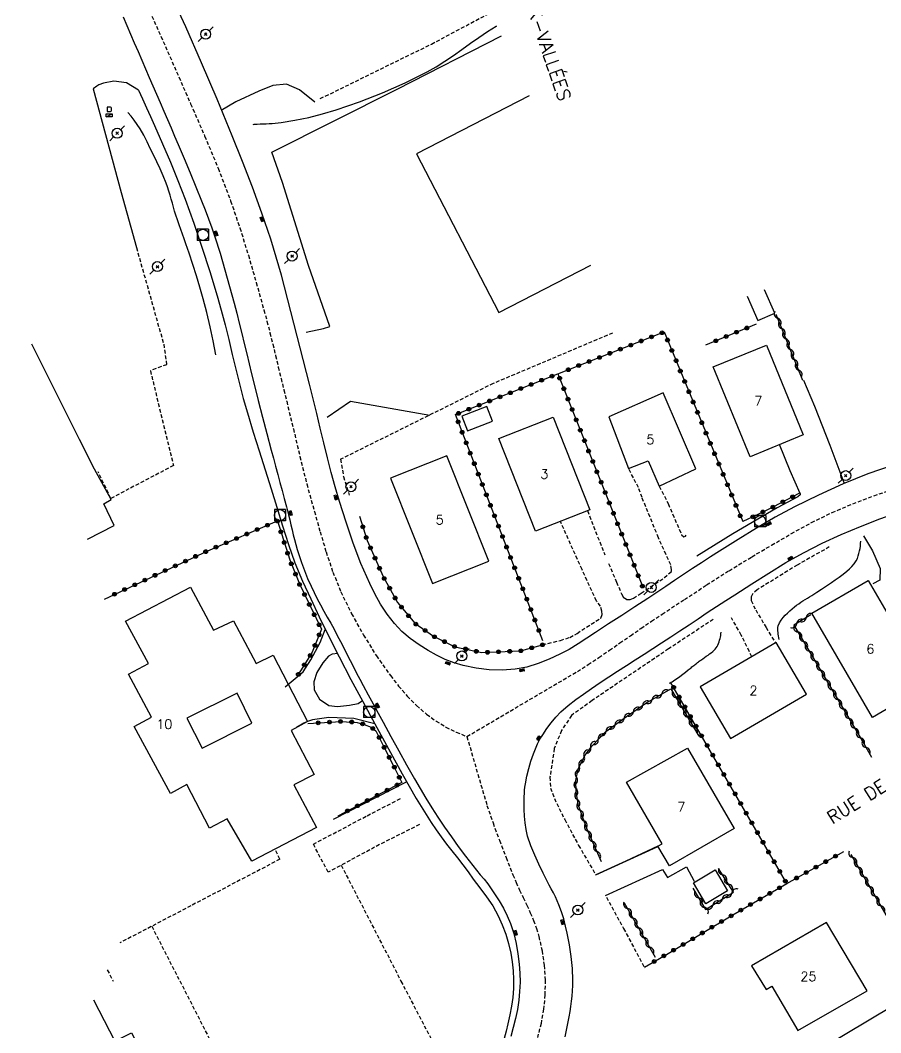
# Model space of a CAD drawing. Header units: millimetres. Extents: x 146997 to 148001, y 141998 to 143001.
# Drawn here: x 147815.1 to 147930.5, y 142531.2 to 142667 of the extents above; entities that cross this region are included whole.
import ezdxf
from ezdxf.enums import TextEntityAlignment as Align

# ---------------------------------------------------------------- set-up
doc = ezdxf.new("R2010")
doc.units = ezdxf.units.MM
doc.linetypes.add('DASHED', pattern=[0.75, 0.5, -0.25])
doc.layers.get('0').update_dxf_attribs({"linetype": 'CONTINUOUS'})
for name, color, linetype in [('W0001', 6, 'DASHED'), ('W0008', 7, 'CONTINUOUS'), ('W0014', 7, 'CONTINUOUS'), ('W0017', 7, 'CONTINUOUS'), ('W0101', 7, 'CONTINUOUS'), ('W0104', 1, 'CONTINUOUS'), ('W0112', 1, 'DASHED'), ('W0211', 2, 'CONTINUOUS'), ('W0300', 7, 'CONTINUOUS'), ('W0310', 3, 'CONTINUOUS'), ('W0323', 7, 'CONTINUOUS'), ('W0401', 7, 'CONTINUOUS'), ('W0420', 7, 'CONTINUOUS'), ('W0438', 7, 'CONTINUOUS'), ('W0473', 7, 'CONTINUOUS'), ('W0989', 7, 'CONTINUOUS'), ('W0991', 7, 'CONTINUOUS')]:
    doc.layers.add(name, color=color, linetype=linetype)
doc.styles.get("Standard").update_dxf_attribs({"font": 'romans.shx', "width": 0.85})

# ---------------------------------------------------------------- blocks, each defined once
blk = doc.blocks.new('T401')
for p, q in [((-0.3, 0.3), (0, 0.3)), ((-0.3, -0.25), (-0.3, 0.3)), ((-0.3, 0.15), (0, 0.15)), ((-0.3, 0), (0, 0)), ((0, 0.3), (0, -0.25)), ((-0.3, -0.15), (0, -0.15)), ((-0.3, -0.25), (-0.3, -0.3)), ((-0.3, -0.3), (0, -0.3)), ((0, -0.3), (0, -0.25))]:
    blk.add_line(p, q)
blk = doc.blocks.new('T473')
for p, q in [((-0.166667, 0.166667), (0.166667, -0.166667)), ((-0.166667, -0.166667), (0.166667, 0.166667)), ((0.500001, 0.500001), (1.000002, 1.000002)), ((-1.000002, -1.000002), (-0.500001, -0.500001))]:
    blk.add_line(p, q)
blk.add_ellipse((0, 0), major_axis=(0.471405, 0.471405), ratio=1, start_param=5.4977871438, end_param=11.780972451)
blk = doc.blocks.new('T420')
for p, q in [((0.75, 0.75), (-0.75, 0.75)), ((-0.75, 0.75), (-0.75, -0.75)), ((0.75, 0.75), (0.75, -0.75)), ((0.75, -0.75), (-0.75, -0.75))]:
    blk.add_line(p, q)
blk.add_ellipse((0, 0), major_axis=(-0.53, 0.53), ratio=1, start_param=3.926991, end_param=10.210176)
blk = doc.blocks.new('T438')
for p, q in [((-0.4, 0.2), (0.4, 0.2)), ((-0.4, -0.2), (-0.4, 0.2)), ((0.15, 1.1), (-0.3, 1.1)), ((-0.3, 1.1), (-0.3, 0.5)), ((-0.3, 0.5), (0.15, 0.5)), ((0.3, 0.65), (0.3, 0.95)), ((0.4, 0.2), (0.4, -0.2))]:
    blk.add_line(p, q)
at = {"flags": 128}
for points in [[(-0.4, -0.2), (0.4, 0.2)], [(0.4, -0.2), (-0.4, -0.2)]]:
    blk.add_lwpolyline(points, dxfattribs=at)
for centre, major_axis, start_param, end_param in [((0.15, 0.95), (0.106, -0.106), 0.785398, 2.356194), ((0.15, 0.65), (0.106, 0.106), 3.926991, 5.497787)]:
    blk.add_ellipse(centre, major_axis=major_axis, ratio=1, start_param=start_param, end_param=end_param)
blk = doc.blocks.new('t323o')
at = {"color": 0, "linetype": 'Continuous'}
for radius in [0.25, 0.15]:
    blk.add_circle((0, 0), radius, dxfattribs=at)
blk = doc.blocks.new('t310o')
at = {"color": 0, "linetype": 'Continuous'}
for centre, start, end in [((-0.5, 0.38), 216.8699, 323.1304), ((0.5, -0.37), 36.8699, 143.1303)]:
    blk.add_arc(centre, 0.625, start, end, dxfattribs=at)

msp = doc.modelspace()

# ---------------------------------------------------------------- linework, layer by layer
at = {"layer": 'W0001'}
for points in [[(147832.44, 142668.29), (147833.66, 142665.58), (147834.87, 142662.86), (147836.07, 142660.13), (147837.95, 142655.83), (147839.83, 142651.53), (147841.65, 142647.19), (147843.32, 142642.8), (147844.56, 142639.18), (147845.69, 142635.53), (147846.75, 142631.86), (147847.78, 142628.18), (147848.19, 142626.66), (147848.59, 142625.13), (147848.97, 142623.6), (147849.34, 142622.07), (147849.71, 142620.53), (147850.08, 142619), (147850.45, 142617.47), (147850.83, 142615.94), (147851.73, 142612.24), (147852.61, 142608.54), (147853.53, 142604.84), (147854.54, 142601.17), (147855.32, 142598.44), (147856.12, 142595.72), (147857.03, 142593.02), (147858.1, 142590.38), (147859.53, 142587.44), (147861.12, 142584.57), (147862.86, 142581.8), (147864.75, 142579.13), (147865.84, 142577.73), (147867, 142576.38), (147868.25, 142575.11), (147869.6, 142573.94), (147870.86, 142573.04), (147872.18, 142572.24), (147873.57, 142571.54), (147875, 142570.96)], [(147875, 142570.96), (147889.82, 142579.69), (147891.26, 142580.62), (147892.69, 142581.57), (147894.11, 142582.53), (147895.52, 142583.51), (147896.93, 142584.49), (147898.34, 142585.47), (147899.75, 142586.43), (147901.18, 142587.38), (147904.16, 142589.34), (147907.15, 142591.29), (147910.16, 142593.21), (147913.21, 142595.07), (147915.85, 142596.63), (147918.51, 142598.18), (147921.21, 142599.66), (147923.98, 142601.01), (147926.75, 142602.19), (147929.58, 142603.27), (147932.44, 142604.24)], [(147875, 142570.96), (147877.69, 142561.72), (147878.5, 142559.37), (147879.36, 142557.04), (147880.25, 142554.72), (147881.17, 142552.41), (147881.6, 142551.38), (147882.06, 142550.36), (147882.55, 142549.36), (147883.03, 142548.35), (147883.5, 142547.33), (147883.94, 142546.29), (147884.33, 142545.23), (147884.65, 142544.15), (147885.07, 142542.22), (147885.36, 142540.27), (147885.49, 142538.29), (147885.46, 142536.31), (147885.28, 142534.38), (147884.94, 142532.48), (147884.46, 142530.6)]]:
    msp.add_lwpolyline(points, dxfattribs=at)
at = {"layer": 'W0008'}
for points in [[(147932.17, 142607.38), (147928.78, 142606.19), (147925.44, 142604.84), (147922.16, 142603.36), (147918.93, 142601.79), (147916.35, 142600.41), (147913.84, 142598.93), (147911.36, 142597.39), (147908.88, 142595.84), (147907.67, 142595.07), (147906.46, 142594.28), (147905.26, 142593.49), (147904.06, 142592.69), (147902.86, 142591.88), (147901.67, 142591.08), (147900.47, 142590.28), (147899.27, 142589.49), (147897.51, 142588.34), (147895.76, 142587.19), (147894, 142586.06), (147892.24, 142584.93), (147891.07, 142584.17), (147889.9, 142583.39), (147888.71, 142582.65), (147887.46, 142582), (147886.03, 142581.35), (147884.56, 142580.76), (147883.04, 142580.28), (147881.48, 142579.98), (147879.72, 142579.86), (147877.97, 142579.92), (147876.23, 142580.14), (147874.52, 142580.49), (147873.28, 142580.85), (147872.09, 142581.31), (147870.93, 142581.86), (147869.81, 142582.48), (147868.58, 142583.26), (147867.4, 142584.12), (147866.29, 142585.07), (147865.27, 142586.12), (147864.29, 142587.37), (147863.43, 142588.7), (147862.67, 142590.09), (147861.97, 142591.49), (147860.77, 142594.18), (147859.74, 142596.92), (147858.81, 142599.7), (147857.93, 142602.49), (147857.35, 142604.44), (147856.81, 142606.4), (147856.3, 142608.36), (147855.81, 142610.34), (147855.33, 142612.31), (147854.86, 142614.29), (147854.37, 142616.26), (147853.87, 142618.23), (147852.63, 142623.09), (147851.41, 142627.97), (147850.13, 142632.84), (147848.7, 142637.66), (147847.52, 142641.17), (147846.25, 142644.65), (147844.91, 142648.1), (147843.53, 142651.54), (147841.51, 142656.44), (147839.43, 142661.32), (147837.29, 142666.17), (147835.08, 142671)], [(147888.16, 142530.7), (147888.59, 142532.67), (147888.72, 142533.36), (147888.84, 142534.06), (147888.95, 142534.75), (147889.03, 142535.45), (147889.11, 142536.15), (147889.16, 142536.86), (147889.19, 142537.56), (147889.2, 142538.27), (147889.14, 142539.86), (147888.98, 142541.44), (147888.75, 142543.01), (147888.46, 142544.57), (147888.24, 142545.54), (147887.98, 142546.5), (147887.68, 142547.44), (147887.34, 142548.38), (147887.11, 142548.93), (147886.86, 142549.47), (147886.59, 142550), (147886.32, 142550.52), (147886.03, 142551.04), (147885.76, 142551.57), (147885.49, 142552.1), (147885.23, 142552.63), (147884.66, 142553.85), (147884.09, 142555.07), (147883.56, 142556.32), (147883.14, 142557.6), (147882.95, 142558.48), (147882.82, 142559.38), (147882.74, 142560.27), (147882.69, 142561.17), (147882.68, 142561.6), (147882.67, 142562.03), (147882.67, 142562.47), (147882.69, 142562.9), (147882.71, 142563.33), (147882.74, 142563.76), (147882.79, 142564.19), (147882.85, 142564.62), (147883.04, 142565.65), (147883.29, 142566.67), (147883.59, 142567.67), (147883.93, 142568.66), (147884.19, 142569.32), (147884.48, 142569.97), (147884.8, 142570.6), (147885.16, 142571.21), (147885.7, 142572.03), (147886.28, 142572.81), (147886.91, 142573.56), (147887.59, 142574.27), (147888.56, 142575.13), (147889.59, 142575.92), (147890.65, 142576.66), (147891.71, 142577.39), (147892.86, 142578.19), (147894.03, 142578.97), (147895.21, 142579.74), (147896.39, 142580.5), (147897.57, 142581.26), (147898.75, 142582.01), (147899.94, 142582.77), (147901.11, 142583.54), (147902.34, 142584.34), (147903.57, 142585.15), (147904.79, 142585.96), (147906.02, 142586.77), (147907.24, 142587.58), (147908.47, 142588.39), (147909.7, 142589.19), (147910.94, 142589.98), (147913.21, 142591.43), (147915.48, 142592.89), (147917.78, 142594.3), (147920.14, 142595.62), (147922.64, 142596.88), (147925.19, 142598.05), (147927.77, 142599.14), (147930.39, 142600.15), (147932.9, 142601.05)]]:
    msp.add_lwpolyline(points, dxfattribs=at)
at = {"layer": 'W0014'}
for points in [[(147828.89, 142667.52), (147829.39, 142666.36), (147829.9, 142665.19), (147830.4, 142664.03), (147830.9, 142662.86), (147831.4, 142661.69), (147831.9, 142660.53), (147832.4, 142659.36), (147832.89, 142658.23), (147833.37, 142657.11), (147833.86, 142655.99), (147834.35, 142654.86), (147834.84, 142653.74), (147835.33, 142652.61), (147835.81, 142651.48), (147836.29, 142650.36), (147837.09, 142648.48), (147837.88, 142646.59), (147838.67, 142644.71), (147839.43, 142642.81), (147839.89, 142641.62), (147840.35, 142640.42), (147840.78, 142639.22), (147841.2, 142638.01), (147841.9, 142635.8), (147842.55, 142633.58), (147843.18, 142631.34), (147843.79, 142629.11), (147844.14, 142627.75), (147844.48, 142626.4), (147844.82, 142625.04), (147845.14, 142623.68), (147845.47, 142622.32), (147845.79, 142620.96), (147846.12, 142619.6), (147846.46, 142618.24), (147847.03, 142616.03), (147847.6, 142613.81), (147848.18, 142611.6), (147848.76, 142609.39), (147849.05, 142608.3), (147849.34, 142607.22), (147849.63, 142606.13), (147849.93, 142605.05), (147850.22, 142603.96), (147850.51, 142602.88), (147850.8, 142601.79), (147851.09, 142600.7), (147851.25, 142600.04), (147851.41, 142599.37), (147851.57, 142598.71), (147851.72, 142598.04), (147851.88, 142597.37), (147852.05, 142596.71), (147852.24, 142596.05), (147852.44, 142595.39), (147852.81, 142594.3), (147853.21, 142593.23), (147853.64, 142592.16), (147854.11, 142591.11), (147854.51, 142590.27), (147854.94, 142589.44), (147855.38, 142588.61), (147855.83, 142587.8), (147856.28, 142586.98), (147856.74, 142586.17), (147857.19, 142585.35), (147857.62, 142584.53), (147858.06, 142583.69), (147858.49, 142582.85), (147858.92, 142582.01), (147859.34, 142581.17), (147859.77, 142580.32), (147860.2, 142579.48), (147860.63, 142578.64), (147861.07, 142577.81), (147861.74, 142576.57), (147862.41, 142575.33), (147863.09, 142574.1), (147863.77, 142572.87), (147864.81, 142570.96), (147865.85, 142569.06), (147866.9, 142567.16), (147867.98, 142565.27), (147868.74, 142563.98), (147869.51, 142562.68), (147870.29, 142561.4), (147871.11, 142560.14), (147872, 142558.81), (147872.92, 142557.5), (147873.85, 142556.2), (147874.8, 142554.92), (147875.29, 142554.28), (147875.78, 142553.66), (147876.29, 142553.04), (147876.79, 142552.43), (147877.3, 142551.81), (147877.79, 142551.18), (147878.26, 142550.54), (147878.71, 142549.88), (147879.32, 142548.92), (147879.89, 142547.94), (147880.41, 142546.93), (147880.85, 142545.88), (147881.28, 142544.54), (147881.61, 142543.18), (147881.84, 142541.8), (147882.01, 142540.41), (147882.1, 142539.2), (147882.12, 142537.99), (147882.07, 142536.78), (147881.96, 142535.58), (147881.78, 142534.34), (147881.52, 142533.12), (147881.22, 142531.91), (147880.89, 142530.71)], [(147830.96, 142657.67), (147831.51, 142656.49), (147832.05, 142655.31), (147832.58, 142654.12), (147833.11, 142652.93), (147834.17, 142650.47), (147835.23, 142648.01), (147836.25, 142645.53), (147837.21, 142643.03), (147838.37, 142639.82), (147839.47, 142636.6), (147840.51, 142633.36), (147841.49, 142630.1), (147842.05, 142628.14), (147842.57, 142626.18), (147843.06, 142624.21), (147843.54, 142622.23), (147844.02, 142620.26), (147844.5, 142618.29), (147845.01, 142616.32), (147845.56, 142614.37), (147846.32, 142611.81), (147847.13, 142609.28), (147847.95, 142606.74), (147848.77, 142604.21), (147849.53, 142601.72), (147850.28, 142599.22), (147851.06, 142596.72), (147851.94, 142594.27), (147852.95, 142591.82), (147854.05, 142589.42), (147855.19, 142587.04), (147856.36, 142584.67), (147857.88, 142581.64), (147859.44, 142578.63), (147861.04, 142575.64), (147862.66, 142572.66), (147864.48, 142569.31), (147866.3, 142565.97), (147868.19, 142562.67), (147870.2, 142559.43), (147870.86, 142558.45), (147871.55, 142557.49), (147872.27, 142556.54), (147872.99, 142555.61), (147873.72, 142554.67), (147874.45, 142553.74), (147875.16, 142552.79), (147875.86, 142551.84), (147876.73, 142550.65), (147877.62, 142549.46), (147878.47, 142548.23), (147879.2, 142546.93), (147879.75, 142545.72), (147880.21, 142544.47), (147880.58, 142543.19), (147880.88, 142541.89), (147881.07, 142540.72), (147881.19, 142539.54), (147881.24, 142538.35), (147881.23, 142537.16), (147881.14, 142535.97), (147880.98, 142534.78), (147880.76, 142533.61), (147880.5, 142532.44), (147880.26, 142531.44), (147880, 142530.44)]]:
    msp.add_lwpolyline(points, dxfattribs=at)
at = {"layer": 'W0017'}
for points in [[(147853.45, 142625.22), (147855.76, 142625.71), (147856.62, 142625.97), (147853.75, 142634.16), (147850.27, 142645.28), (147848.85, 142649.36), (147865.63, 142657.79), (147879.63, 142664.97)], [(147830.96, 142657.67), (147829.36, 142658.64), (147827.66, 142658.89), (147826.28, 142658.62), (147825.62, 142658.37), (147825.36, 142658.19), (147824.88, 142657.84)], [(147824.88, 142657.84), (147828.64, 142643.95), (147830.68, 142636.57)], [(147854.6, 142656.05), (147852.57, 142657.73), (147850.8, 142658.45), (147848.98, 142658.28), (147847.08, 142657.52), (147844.03, 142656.12), (147842.04, 142654.96)], [(147925.6, 142604.98), (147923.73, 142609.99), (147921.65, 142615.23), (147920.2, 142618.73)], [(147856.27, 142613.81), (147859.41, 142615.94), (147870.02, 142614.09)], [(147919.7, 142603.58), (147918.36, 142606.6), (147916.94, 142610.12)], [(147919.7, 142603.58), (147919.68, 142603.38), (147919.37, 142603.13), (147916.62, 142601.63), (147910.64, 142598.13), (147905.83, 142595.16)], [(147928.17, 142597.89), (147929.38, 142595.85), (147930.44, 142593.52), (147930.37, 142591.92), (147929.43, 142591.45)], [(147850.62, 142577.64), (147853.04, 142579.64), (147854.07, 142581.26), (147855.3, 142583.59), (147856.01, 142585.34)], [(147857.67, 142582.11), (147856.91, 142582.02), (147856.43, 142581.72), (147855.68, 142580.84), (147854.88, 142579.55), (147854.48, 142578.31), (147854.5, 142577.23), (147855.24, 142575.96), (147856.47, 142575.12), (147857.64, 142574.99), (147859.27, 142575.19), (147860.4, 142575.39), (147860.99, 142575.79)], [(147862.66, 142572.66), (147859.83, 142573.36), (147856.48, 142573.51), (147854.29, 142573.19), (147853.62, 142572.96), (147853.13, 142572.75), (147852.15, 142572.19)], [(147857.09, 142559.86), (147866.91, 142564.89)], [(147900.62, 142556.25), (147896.33, 142554.25), (147892.27, 142552.43)], [(147892.27, 142552.43), (147900.5, 142556.17)], [(147893.59, 142549.62), (147901.25, 142553.14), (147901.91, 142552.05), (147904.46, 142553.47), (147905.49, 142551.58)]]:
    msp.add_lwpolyline(points, dxfattribs=at)
at = {"layer": 'W0101'}
for points in [[(147883.35, 142656.89), (147868.24, 142649.14)], [(147868.24, 142649.14), (147879.27, 142627.85), (147891.62, 142634.21)], [(147824.1, 142597.43), (147827.69, 142599.28), (147826.31, 142602.17), (147827.3, 142602.75), (147825.04, 142606.84), (147823.07, 142610.79), (147816.64, 142623.58)], [(147824.91, 142535.64), (147827.78, 142530.1), (147830.03, 142531.21), (147834.63, 142522.28), (147832.39, 142521.11), (147835.48, 142515.27), (147832.78, 142513.82), (147835.84, 142508.03), (147827.05, 142503.44), (147823.99, 142509.3), (147821.33, 142507.87), (147818.36, 142513.69), (147816.12, 142512.56), (147815.1, 142514.46)]]:
    msp.add_lwpolyline(points, dxfattribs=at)
for points in [[(147915.16, 142623.47), (147920.11, 142611.42), (147912.99, 142608.49), (147908.04, 142620.54)], [(147900.8, 142604.54), (147905.72, 142606.85), (147901.33, 142617.08), (147894.01, 142613.86), (147896.68, 142606.9), (147899.32, 142607.96)], [(147886.57, 142613.82), (147891.48, 142601.38), (147884.21, 142598.51), (147879.3, 142610.95)], [(147864.75, 142605.61), (147870.4, 142591.48), (147877.94, 142594.5), (147872.29, 142608.62)], [(147846.18, 142554.24), (147842.86, 142559.92), (147840.47, 142558.69), (147837.42, 142564.53), (147835.24, 142563.34), (147830.4, 142572.31), (147832.7, 142573.55), (147829.64, 142579.32), (147832.29, 142580.74), (147829.22, 142586.44), (147837.95, 142591), (147841.03, 142585.21), (147843.68, 142586.49), (147846.76, 142580.75), (147849.03, 142581.87), (147853.62, 142572.96), (147851.43, 142571.76), (147854.51, 142565.86), (147851.79, 142564.5), (147854.84, 142558.74)], [(147929.41, 142573.53), (147921.26, 142587.52), (147928.8, 142591.91), (147936.95, 142577.92)], [(147916.48, 142583.58), (147906.29, 142577.63), (147910.35, 142570.68), (147920.54, 142576.63)], [(147844.17, 142576.77), (147837.46, 142573.44), (147839.49, 142569.38), (147846.15, 142572.75)], [(147904.56, 142569.42), (147910.85, 142558.64), (147902.16, 142553.62), (147900.62, 142556.25), (147901.2, 142556.58), (147896.42, 142564.84)], [(147923.21, 142546.03), (147913.18, 142540.21), (147915.13, 142537.01), (147915.9, 142537.46), (147919.39, 142531.53), (147928.69, 142536.84)]]:
    msp.add_lwpolyline(points, close=True, dxfattribs=at)
at = {"layer": 'W0104'}
msp.add_lwpolyline([(147912.58, 142630.04), (147914.03, 142626.75), (147916.3, 142627.74), (147914.92, 142630.87)], dxfattribs=at)
for points in [[(147875.09, 142611.98), (147878.44, 142613.28), (147877.68, 142615.23), (147874.34, 142613.93)], [(147905.37, 142551.34), (147908.28, 142553.06), (147909.94, 142550.26), (147907.02, 142548.54)]]:
    msp.add_lwpolyline(points, close=True, dxfattribs=at)
at = {"layer": 'W0112'}
for points in [[(147855.34, 142656.53), (147870.25, 142663.85), (147878.19, 142668.08)], [(147830.68, 142636.57), (147834.34, 142623.58), (147834.73, 142620.84), (147832.55, 142620.03), (147835.66, 142607.32), (147827.26, 142602.91), (147825.53, 142606.49)], [(147894.53, 142625.08), (147878.54, 142618.32), (147858.07, 142608.16)], [(147858.07, 142608.16), (147858.44, 142605.84), (147859.22, 142603.36)], [(147893.99, 142594.18), (147895.07, 142591.69), (147895.71, 142590.12), (147895.97, 142589.66), (147896.4, 142589.36), (147896.89, 142589.35), (147897.33, 142589.52), (147898.35, 142590.19), (147901.5, 142592.28), (147902.42, 142593.12), (147902.45, 142593.35), (147902.34, 142593.99), (147900.69, 142597.62), (147898.48, 142603.02), (147898.02, 142604.35), (147896.68, 142606.9)], [(147900.8, 142604.54), (147901.99, 142602.2), (147903.79, 142598.02), (147904.08, 142597.73), (147904.31, 142597.84), (147904.4, 142597.97)], [(147891.16, 142601.26), (147893.49, 142595.34)], [(147892.37, 142589.14), (147890.44, 142593.36), (147887.53, 142599.82)], [(147923.59, 142596.39), (147919.31, 142593.97), (147913.94, 142590.65), (147913.28, 142590.05), (147913.12, 142589.7), (147913.12, 142589.2), (147913.43, 142588.51), (147913.73, 142587.95), (147915.12, 142585.6), (147916.36, 142583.52)], [(147885.14, 142583.27), (147887.53, 142583.86), (147888.82, 142584.26), (147889.79, 142584.8), (147892.94, 142586.86), (147893.14, 142587.31), (147893.1, 142587.77), (147892.91, 142588.45), (147892.37, 142589.14)], [(147908.02, 142586.68), (147902.05, 142582.72), (147891.79, 142575.79), (147889.03, 142573.79), (147887.67, 142571.75), (147886.72, 142569.34), (147886.13, 142565.5), (147886.22, 142564.05), (147886.73, 142562.67), (147888.11, 142559.81), (147889.98, 142556.36), (147892.27, 142552.43)], [(147913.21, 142581.67), (147911.79, 142584.58), (147910.46, 142586.89)], [(147868.64, 142559.16), (147863.29, 142556.46), (147856.39, 142552.76), (147854.41, 142556.53), (147861.64, 142560.34), (147866.21, 142562.71)], [(147849.33, 142555.69), (147849.92, 142554.5), (147828.45, 142543.27)], [(147858.14, 142553.7), (147866.16, 142538.16), (147873.68, 142523.74), (147855.34, 142502.52)], [(147893.71, 142549.42), (147896.02, 142545.19), (147898.86, 142539.89)], [(147832.73, 142545.51), (147841.78, 142527.88)], [(147826.78, 142539.67), (147827.58, 142538.14)]]:
    msp.add_lwpolyline(points, dxfattribs=at)
at = {"layer": 'W0211'}
for points in [[(147846.34, 142653.08), (147846.48, 142653.09), (147846.61, 142653.1), (147846.74, 142653.11), (147846.88, 142653.12), (147847.28, 142653.14), (147847.68, 142653.16), (147848.07, 142653.17), (147848.47, 142653.19), (147848.87, 142653.21), (147849.27, 142653.24), (147849.67, 142653.27), (147850.07, 142653.32), (147851.94, 142653.64), (147853.8, 142654.02), (147855.64, 142654.48), (147857.46, 142655.02), (147860.59, 142656.1), (147863.67, 142657.3), (147866.7, 142658.63), (147869.65, 142660.12), (147870.87, 142660.8), (147872.05, 142661.55), (147873.2, 142662.33), (147874.34, 142663.14), (147875.47, 142663.95), (147876.6, 142664.75), (147877.76, 142665.53), (147878.94, 142666.27), (147879.01, 142666.31)], [(147841.35, 142622.17), (147840.97, 142624.06), (147840.56, 142625.94), (147840.11, 142627.82), (147839.63, 142629.68), (147839.19, 142631.22), (147838.73, 142632.75), (147838.24, 142634.27), (147837.74, 142635.79), (147837.53, 142636.43), (147837.31, 142637.07), (147837.08, 142637.71), (147836.86, 142638.34), (147836.63, 142638.98), (147836.41, 142639.62), (147836.19, 142640.26), (147835.98, 142640.9), (147835.81, 142641.44), (147835.66, 142641.98), (147835.5, 142642.52), (147835.35, 142643.06), (147835.2, 142643.6), (147835.04, 142644.14), (147834.87, 142644.68), (147834.68, 142645.21), (147834.29, 142646.17), (147833.86, 142647.11), (147833.41, 142648.04), (147832.96, 142648.97), (147832.54, 142649.86), (147832.12, 142650.75), (147831.68, 142651.63), (147831.18, 142652.48), (147830.8, 142653.06), (147830.4, 142653.62), (147829.96, 142654.16), (147829.51, 142654.68)], [(147916.88, 142583.97), (147916.83, 142584.21), (147916.79, 142584.45), (147916.76, 142584.69), (147916.74, 142584.93), (147916.71, 142585.14), (147916.68, 142585.37), (147916.68, 142585.6), (147916.73, 142585.83), (147916.9, 142586.22), (147917.13, 142586.59), (147917.39, 142586.93), (147917.69, 142587.25), (147917.99, 142587.53), (147918.3, 142587.81), (147918.62, 142588.08), (147918.94, 142588.35), (147919.21, 142588.57), (147919.49, 142588.78), (147919.78, 142588.97), (147920.07, 142589.15), (147920.37, 142589.33), (147920.67, 142589.5), (147920.96, 142589.68), (147921.25, 142589.87), (147921.91, 142590.31), (147922.57, 142590.75), (147923.22, 142591.19), (147923.87, 142591.64), (147924.4, 142592), (147924.94, 142592.35), (147925.46, 142592.72), (147925.96, 142593.13), (147926.3, 142593.44), (147926.63, 142593.77), (147926.93, 142594.12), (147927.2, 142594.51), (147927.36, 142594.83), (147927.48, 142595.18), (147927.57, 142595.53), (147927.65, 142595.88), (147927.72, 142596.2), (147927.76, 142596.52), (147927.8, 142596.84), (147927.82, 142597.17)], [(147902.19, 142578.1), (147902.54, 142578.32), (147902.89, 142578.55), (147903.23, 142578.79), (147903.57, 142579.03), (147903.95, 142579.31), (147904.32, 142579.6), (147904.69, 142579.89), (147905.06, 142580.19), (147905.18, 142580.29), (147905.31, 142580.38), (147905.43, 142580.48), (147905.55, 142580.59), (147905.67, 142580.69), (147905.79, 142580.78), (147905.92, 142580.88), (147906.04, 142580.98), (147906.08, 142581.01), (147906.12, 142581.04), (147906.16, 142581.06), (147906.21, 142581.09), (147906.25, 142581.12), (147906.29, 142581.15), (147906.33, 142581.18), (147906.37, 142581.21), (147906.62, 142581.38), (147906.86, 142581.55), (147907.1, 142581.72), (147907.34, 142581.89), (147907.55, 142582.05), (147907.76, 142582.2), (147907.97, 142582.36), (147908.16, 142582.54), (147908.31, 142582.7), (147908.44, 142582.86), (147908.56, 142583.04), (147908.67, 142583.22), (147908.76, 142583.43), (147908.83, 142583.65), (147908.89, 142583.87), (147908.94, 142584.09), (147908.99, 142584.31), (147909.03, 142584.53), (147909.07, 142584.75), (147909.09, 142584.98)]]:
    msp.add_lwpolyline(points, dxfattribs=at)
at = {"layer": 'W0300'}
msp.add_lwpolyline([(147945.47, 142511.76), (147939.95, 142521.19), (147936.33, 142527.75), (147932.15, 142534.84), (147922.52, 142529.08)], dxfattribs=at)
at = {"layer": 'W0310'}
for points in [[(147920.06, 142618.73), (147916.46, 142627.59)], [(147921.1, 142587.29), (147918.84, 142585.89), (147928.27, 142569.93), (147929.26, 142568.19)], [(147893.07, 142554.14), (147891.07, 142558.64), (147889.96, 142561.7), (147889.63, 142563.54), (147889.61, 142565.05), (147889.91, 142566.59), (147890.8, 142568.43), (147891.78, 142569.73), (147893.64, 142571.64), (147896.41, 142573.66), (147898.99, 142575.42), (147902.35, 142577.38)], [(147902.35, 142577.38), (147906.11, 142570.99)], [(147926.5, 142555.15), (147936.3, 142538.21), (147950.02, 142514.48)], [(147905.31, 142550.63), (147907, 142547.74), (147910.74, 142550.08), (147908.76, 142553.28)], [(147896.11, 142548.64), (147900.26, 142541.38)]]:
    msp.add_lwpolyline(points, dxfattribs=at)
at = {"layer": 'W0323'}
for points in [[(147887.2, 142619.62), (147901.45, 142625.24), (147911.98, 142599.79)], [(147913.8, 142626.28), (147906.99, 142623.48)], [(147885.19, 142583.79), (147873.45, 142614.14), (147887.2, 142619.62), (147898.54, 142591.13)], [(147919.58, 142603.6), (147916.04, 142601.74), (147913.92, 142600.7), (147911.98, 142599.79)], [(147860.58, 142600.51), (147861.62, 142597.28), (147863.77, 142592.43), (147865.7, 142588.94), (147868, 142586.15), (147870.51, 142584.41), (147873.39, 142583.01), (147877.02, 142582.23), (147882.2, 142582.46), (147885.14, 142583.27)], [(147826.38, 142589.41), (147840.26, 142595.89), (147849.59, 142599.89), (147851.24, 142594.66), (147852.53, 142591.43), (147855.48, 142585.35), (147854.27, 142582.28), (147853.02, 142580.27), (147852.39, 142579.27)], [(147898.83, 142540.03), (147901.97, 142541.86), (147910.64, 142547.04), (147917.89, 142551.24), (147902.32, 142578.26)], [(147853.65, 142572.72), (147858.16, 142573), (147860.28, 142572.86), (147861.24, 142572.58), (147862.17, 142572.23), (147862.77, 142571.72), (147864.06, 142569.2), (147865.21, 142566.96), (147866.28, 142564.8), (147857.67, 142560.29)], [(147917.89, 142551.24), (147925.53, 142555.54)]]:
    msp.add_lwpolyline(points, dxfattribs=at)

# ---------------------------------------------------------------- block references
at = {"layer": 'W0310'}
for p, rotation in [((147916.68, 142627.07), 112.0761512660358), ((147917.24, 142625.68), 112.0761512660358), ((147917.8, 142624.29), 112.0761512660358), ((147918.37, 142622.9), 112.0761512660358), ((147918.93, 142621.51), 112.0761512660358), ((147919.5, 142620.12), 112.0761512660358), ((147920.51, 142586.92), 211.8337709629895), ((147919.23, 142586.13), 211.8337709629895), ((147919.37, 142584.99), 300.5772914208461), ((147920.14, 142583.7), 300.5772914208461), ((147920.9, 142582.41), 300.5772914208461), ((147921.66, 142581.12), 300.5772914208461), ((147922.43, 142579.83), 300.5772914208461), ((147923.19, 142578.54), 300.5772914208461), ((147923.95, 142577.25), 300.5772914208461), ((147899.84, 142575.92), 30.20295306886253), ((147901.14, 142576.68), 30.20295306886253), ((147903.07, 142576.16), 300.4637829364082), ((147924.71, 142575.95), 300.5772914208461), ((147897.33, 142574.29), 34.31653210465036), ((147898.57, 142575.14), 34.31653210465036), ((147903.83, 142574.87), 300.4637829364082), ((147925.48, 142574.66), 300.5772914208461), ((147894.88, 142572.55), 36.18565200585657), ((147896.09, 142573.43), 36.18565200585657), ((147904.59, 142573.57), 300.4637829364082), ((147926.24, 142573.37), 300.5772914208461), ((147893.67, 142571.66), 36.18565200585657), ((147905.35, 142572.28), 300.4637829364082), ((147927, 142572.08), 300.5772914208461), ((147892.62, 142570.59), 45.7155890560651), ((147927.77, 142570.79), 300.5772914208461), ((147890.73, 142568.28), 64.13669930729495), ((147891.6, 142569.5), 53.06673766874484), ((147928.52, 142569.49), 299.6072305504279), ((147890.07, 142566.93), 64.13669930729495), ((147889.69, 142565.49), 78.89015174891416), ((147889.62, 142564), 90.75984642631722), ((147889.81, 142562.52), 100.3898631191105), ((147890.19, 142561.07), 109.9334463798021), ((147890.7, 142559.66), 109.9334463798021), ((147891.24, 142558.26), 113.8820888331618), ((147891.85, 142556.89), 113.8820888331618), ((147892.46, 142555.52), 113.8820888331618), ((147926.74, 142554.73), 300.0606960236623), ((147927.49, 142553.43), 300.0606960236623), ((147909.3, 142552.41), 121.7681115670995), ((147928.24, 142552.14), 300.0606960236623), ((147910.09, 142551.14), 121.7681115670995), ((147928.99, 142550.84), 300.0606960236623), ((147906.06, 142549.33), 300.3648677562659), ((147910.52, 142549.94), 32.05626510337249), ((147929.74, 142549.54), 300.0606960236623), ((147896.54, 142547.89), 299.7040917123595), ((147906.82, 142548.04), 300.3648677562659), ((147907.98, 142548.35), 32.05626510337249), ((147909.25, 142549.15), 32.05626510337249), ((147930.5, 142548.24), 300.0606960236623), ((147897.29, 142546.59), 299.7040917123595), ((147898.03, 142545.28), 299.7040917123595), ((147898.77, 142543.98), 299.7040917123595), ((147899.52, 142542.68), 299.7040917123595)]:
    msp.add_blockref('t310o', p, dxfattribs=dict(at, rotation=rotation))
at = {"layer": 'W0323'}
for p, rotation in [((147901.16, 142625.12), 21.53887020321131), ((147909.77, 142624.62), 202.3737845188796), ((147911.15, 142625.19), 202.3737845188796), ((147912.54, 142625.76), 202.3737845188796), ((147896.97, 142623.47), 21.53887020321131), ((147898.37, 142624.02), 21.53887020321131), ((147899.76, 142624.57), 21.53887020321131), ((147901.9, 142624.15), 292.4716789507952), ((147908.38, 142624.05), 202.3737845188796), ((147894.18, 142622.37), 21.53887020321131), ((147895.58, 142622.92), 21.53887020321131), ((147902.48, 142622.76), 292.4716789507952), ((147889.99, 142620.72), 21.53887020321131), ((147891.39, 142621.27), 21.53887020321131), ((147892.79, 142621.82), 21.53887020321131), ((147903.05, 142621.38), 292.4716789507952), ((147886.41, 142619.3), 21.69507080301014), ((147888.6, 142620.17), 21.53887020321131), ((147903.62, 142619.99), 292.4716789507952), ((147883.62, 142618.19), 21.69507080301014), ((147885.02, 142618.75), 21.69507080301014), ((147887.44, 142619.02), 291.6934850841392), ((147904.2, 142618.6), 292.4716789507952), ((147879.44, 142616.53), 21.69507080301014), ((147880.83, 142617.08), 21.69507080301014), ((147882.23, 142617.64), 21.69507080301014), ((147888, 142617.62), 291.6934850841392), ((147904.77, 142617.22), 292.4716789507952), ((147876.65, 142615.42), 21.69507080301014), ((147878.05, 142615.97), 21.69507080301014), ((147888.55, 142616.23), 291.6934850841392), ((147905.34, 142615.83), 292.4716789507952), ((147873.87, 142614.31), 21.69507080301014), ((147875.26, 142614.86), 21.69507080301014), ((147889.11, 142614.84), 291.6934850841392), ((147905.92, 142614.45), 292.4716789507952), ((147873.82, 142613.17), 111.1587178544167), ((147889.66, 142613.44), 291.6934850841392), ((147906.49, 142613.06), 292.4716789507952), ((147874.36, 142611.77), 111.1587178544167), ((147890.21, 142612.05), 291.6934850841392), ((147907.06, 142611.67), 292.4716789507952), ((147874.91, 142610.37), 111.1587178544167), ((147890.77, 142610.65), 291.6934850841392), ((147907.64, 142610.29), 292.4716789507952), ((147875.45, 142608.97), 111.1587178544167), ((147891.32, 142609.26), 291.6934850841392), ((147908.21, 142608.9), 292.4716789507952), ((147875.99, 142607.57), 111.1587178544167), ((147891.88, 142607.87), 291.6934850841392), ((147908.78, 142607.52), 292.4716789507952), ((147876.53, 142606.17), 111.1587178544167), ((147892.43, 142606.47), 291.6934850841392), ((147909.36, 142606.13), 292.4716789507952), ((147877.07, 142604.77), 111.1587178544167), ((147892.99, 142605.08), 291.6934850841392), ((147909.93, 142604.74), 292.4716789507952), ((147877.61, 142603.37), 111.1587178544167), ((147893.54, 142603.69), 291.6934850841392), ((147910.5, 142603.36), 292.4716789507952), ((147918.69, 142603.13), 207.7438630612771), ((147878.15, 142601.97), 111.1587178544167), ((147894.1, 142602.29), 291.6934850841392), ((147911.08, 142601.97), 292.4716789507952), ((147916.04, 142601.74), 206.0549487920439), ((147917.36, 142602.44), 207.7438630612771), ((147878.7, 142600.58), 111.1587178544167), ((147894.65, 142600.9), 291.6934850841392), ((147911.65, 142600.58), 292.4716789507952), ((147913.34, 142600.43), 205.1754637143218), ((147914.69, 142601.08), 206.0549487920439), ((147848.25, 142599.31), 23.16673359821564), ((147849.6, 142599.85), 287.4888174298847), ((147861.04, 142599.09), 287.9335835455925), ((147879.24, 142599.18), 111.1587178544167), ((147895.2, 142599.5), 291.6934850841392), ((147844.11, 142597.54), 23.16673359821564), ((147845.49, 142598.13), 23.16673359821564), ((147846.87, 142598.72), 23.16673359821564), ((147850.05, 142598.42), 287.4888174298847), ((147861.5, 142597.66), 287.9335835455925), ((147879.78, 142597.78), 111.1587178544167), ((147895.76, 142598.11), 291.6934850841392), ((147841.35, 142596.36), 23.16673359821564), ((147842.73, 142596.95), 23.16673359821564), ((147850.5, 142596.99), 287.4888174298847), ((147862.07, 142596.27), 293.8428783239543), ((147880.32, 142596.38), 111.1587178544167), ((147896.31, 142596.72), 291.6934850841392), ((147838.62, 142595.13), 25.02688772028656), ((147839.97, 142595.76), 25.02688772028656), ((147850.95, 142595.56), 287.4888174298847), ((147862.68, 142594.9), 293.8428783239543), ((147880.86, 142594.98), 111.1587178544167), ((147896.87, 142595.32), 291.6934850841392), ((147835.9, 142593.86), 25.02688772028656), ((147837.26, 142594.49), 25.02688772028656), ((147851.45, 142594.14), 291.7861159302608), ((147863.28, 142593.53), 293.8428783239543), ((147881.4, 142593.58), 111.1587178544167), ((147897.42, 142593.93), 291.6934850841392), ((147833.18, 142592.59), 25.02688772028656), ((147834.54, 142593.22), 25.02688772028656), ((147852, 142592.75), 291.7861159302608), ((147863.91, 142592.17), 299.0127579338866), ((147881.94, 142592.18), 111.1587178544167), ((147897.98, 142592.54), 291.6934850841392), ((147829.1, 142590.68), 25.02688772028656), ((147830.46, 142591.32), 25.02688772028656), ((147831.82, 142591.95), 25.02688772028656), ((147852.56, 142591.36), 295.9017158524589), ((147864.64, 142590.86), 299.0127579338866), ((147882.49, 142590.78), 111.1587178544167), ((147898.53, 142591.14), 291.6934850841392), ((147827.74, 142590.05), 25.02688772028656), ((147853.22, 142590.01), 295.9017158524589), ((147865.37, 142589.54), 299.0127579338866), ((147883.03, 142589.38), 111.1587178544167), ((147853.87, 142588.66), 295.9017158524589), ((147866.22, 142588.32), 309.5055322467236), ((147883.57, 142587.99), 111.1587178544167), ((147854.53, 142587.31), 295.9017158524589), ((147867.17, 142587.16), 309.5055322467236), ((147855.18, 142585.96), 295.9017158524589), ((147868.16, 142586.04), 325.2230242093839), ((147884.11, 142586.59), 111.1587178544167), ((147855.18, 142584.59), 248.4373349892967), ((147869.39, 142585.19), 325.2230242093839), ((147870.64, 142584.35), 334.1243568599426), ((147884.65, 142585.19), 111.1587178544167), ((147854.63, 142583.19), 248.4373349892967), ((147871.99, 142583.69), 334.1243568599426), ((147873.34, 142583.04), 334.1243568599426), ((147874.8, 142582.71), 347.813776360349), ((147883.69, 142582.87), 15.51053391723056), ((147885.13, 142583.27), 15.51053391723056), ((147853.99, 142581.84), 238.0663453530996), ((147876.26, 142582.39), 347.813776360349), ((147877.75, 142582.26), 2.522217603813385), ((147879.24, 142582.33), 2.522217603813385), ((147880.74, 142582.39), 2.522217603813385), ((147882.24, 142582.47), 15.51053391723056), ((147853.2, 142580.57), 238.0663453530996), ((147852.4, 142579.3), 237.8711790379257), ((147902.72, 142577.56), 119.9506671913605), ((147903.47, 142576.26), 119.9506671913605), ((147904.22, 142574.96), 119.9506671913605), ((147904.97, 142573.66), 119.9506671913605), ((147855.06, 142572.8), 3.575543979463816), ((147856.56, 142572.9), 3.575543979463816), ((147858.05, 142572.99), 3.575543979463816), ((147859.55, 142572.91), 356.4051314813694), ((147861.02, 142572.65), 343.3611943303643), ((147862.38, 142572.05), 319.8318610705323), ((147905.72, 142572.36), 119.9506671913605), ((147863.22, 142570.84), 297.1459770697236), ((147906.47, 142571.07), 119.9506671913605), ((147863.9, 142569.51), 297.1459770697236), ((147907.22, 142569.77), 119.9506671913605), ((147864.59, 142568.17), 297.1252587242761), ((147907.97, 142568.47), 119.9506671913605), ((147865.27, 142566.84), 296.458948003181), ((147908.71, 142567.17), 119.9506671913605), ((147865.94, 142565.49), 296.458948003181), ((147909.46, 142565.87), 119.9506671913605), ((147864.31, 142563.77), 207.6554147821468), ((147865.64, 142564.46), 207.6554147821468), ((147910.21, 142564.57), 119.9506671913605), ((147861.65, 142562.38), 207.6554147821468), ((147862.98, 142563.07), 207.6554147821468), ((147910.96, 142563.27), 119.9506671913605), ((147858.99, 142560.98), 207.6554147821468), ((147860.32, 142561.68), 207.6554147821468), ((147911.71, 142561.97), 119.9506671913605), ((147912.46, 142560.67), 119.9506671913605), ((147913.21, 142559.37), 119.9506671913605), ((147913.96, 142558.07), 119.9506671913605), ((147914.71, 142556.77), 119.9506671913605), ((147915.45, 142555.47), 119.9506671913605), ((147916.2, 142554.17), 119.9506671913605), ((147923.12, 142554.18), 29.35241171067201), ((147924.43, 142554.92), 29.35241171067201), ((147916.95, 142552.87), 119.9506671913605), ((147920.51, 142552.71), 29.35241171067201), ((147921.81, 142553.45), 29.35241171067201), ((147917.7, 142551.57), 119.9506671913605), ((147919.2, 142551.98), 29.35241171067201), ((147915.62, 142549.93), 30.1003611894356), ((147916.92, 142550.68), 30.1003611894356), ((147914.33, 142549.17), 30.1003611894356), ((147911.73, 142547.67), 30.1003611894356), ((147913.03, 142548.42), 30.1003611894356), ((147909.15, 142546.15), 30.86261325739698), ((147910.44, 142546.91), 30.86261325739698), ((147906.57, 142544.61), 30.86261325739698), ((147907.86, 142545.38), 30.86261325739698), ((147905.29, 142543.84), 30.86261325739698), ((147902.71, 142542.3), 30.86261325739698), ((147904, 142543.07), 30.86261325739698), ((147900.12, 142540.78), 30.17257039171934), ((147901.42, 142541.53), 30.17257039171934)]:
    msp.add_blockref('t323o', p, dxfattribs=dict(at, rotation=rotation))
at = {"layer": 'W0401'}
for p, rotation in [((147847.66, 142640.41), 19.0310280287639), ((147841.2, 142638.38), 198.5650092306502), ((147857.57, 142603.08), 16.86050319356057), ((147851.21, 142600.88), 194.6552040440599), ((147915.42, 142599.62), 120.373795914288), ((147918.45, 142594.74), 299.7289081221901), ((147872.51, 142580.93), 68.65169665074622), ((147882.37, 142580), 101.2953563547715), ((147862.88, 142575.01), 208.827149892541), ((147884.77, 142570.67), 331.2331078575497), ((147887.96, 142546.11), 15.36187772738973), ((147881.38, 142544.56), 195.3858430399545)]:
    msp.add_blockref('T401', p, dxfattribs=dict(at, rotation=rotation))
at = {"layer": 'W0420'}
for p in [(147839.6, 142638.26), (147849.94, 142600.65), (147914.32, 142599.85), (147861.9, 142574.25)]:
    msp.add_blockref('T420', p, dxfattribs=at)
at = {"layer": 'W0438'}
msp.add_blockref('T438', (147827.04, 142654.29), dxfattribs=at)
at = {"layer": 'W0473'}
for p in [(147839.97, 142665.18), (147828.1, 142651.89), (147851.56, 142635.41), (147833.5, 142634), (147925.8, 142605.96), (147859.45, 142604.47), (147899.72, 142590.96), (147874.32, 142581.77), (147889.88, 142547.69)]:
    msp.add_blockref('T473', p, dxfattribs=at)

# ---------------------------------------------------------------- texts
at = {"layer": 'W0989'}
for s, rotation, p in [('RUE TIENNE-À-DEUX-VALLÉES', 289.231, (147875.29, 142690.72)), ('RUE DE LA FONTAINE-MICHAUX  ', 32.2335, (147923.99, 142559.15))]:
    msp.add_text(s, height=1.75, rotation=rotation, dxfattribs=at).set_placement(p)
at = {"layer": 'W0991'}
for s, p in [('7', (147914.07, 142615.98)), ('5', (147899.6, 142610.81)), ('3', (147885.39, 142606.17)), ('5', (147871.35, 142600.05)), ('6', (147929.1, 142582.72)), ('2', (147913.42, 142577.13)), ('10', (147834.42, 142572.62)), ('7', (147903.75, 142561.52)), ('25', (147920.8, 142538.78))]:
    msp.add_text(s, height=1.25, dxfattribs=at).set_placement(p, align=Align.MIDDLE_CENTER)

doc.saveas('drawing.dxf')
